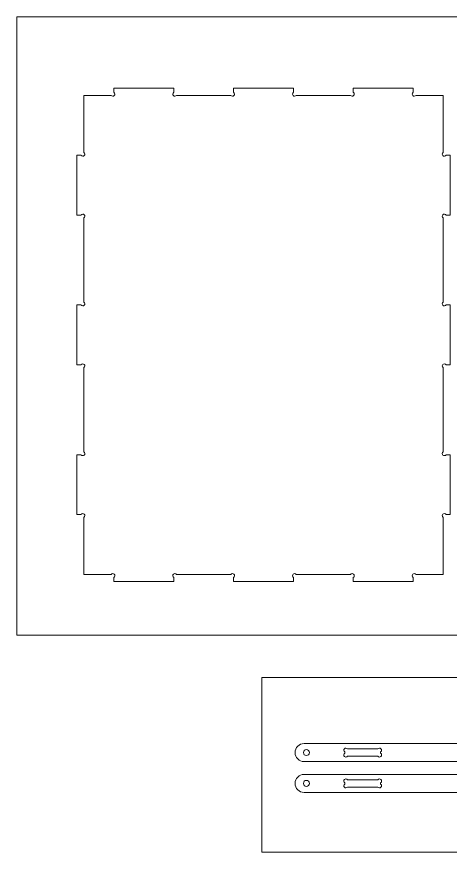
# Model space of a CAD drawing. Header units: centimetres. Extents: x -44 to 44, y -63 to 63.
# Drawn here: x -43.8 to -7.6, y -63.5 to 6.3 of the extents above; entities that cross this region are included whole.
import ezdxf

# ---------------------------------------------------------------- set-up
doc = ezdxf.new("R2010")
doc.units = ezdxf.units.CM
doc.header["$MEASUREMENT"] = 0
doc.layers.add('Layer 1', color=7, linetype='Continuous')

msp = doc.modelspace()

# ---------------------------------------------------------------- linework, layer by layer
at = {"layer": 'Layer 1', "color": 250, "lineweight": 20}
for points in [[(-43.815, -45.38234), (43.815, -45.38234), (43.815, 6.26432), (-43.815, 6.26432), (-43.815, -45.38234)], [(-23.33625, -63.49585), (23.33625, -63.49585), (23.33625, -48.89085), (-23.33625, -48.89085), (-23.33625, -63.49585)]]:
    msp.add_lwpolyline(points, close=True, dxfattribs=at)
at = {"layer": 'Layer 1', "color": 23, "lineweight": 20}
for points, knots in [([(-8.19377, -40.29976), (-8.19377, -40.29976), (-10.45766, -40.29976), (-10.45766, -40.29976), (-10.45766, -40.29976), (-10.48953, -40.25665), (-10.54072, -40.2287), (-10.59845, -40.2287), (-10.59845, -40.2287), (-10.69509, -40.2287), (-10.77345, -40.30705), (-10.77345, -40.4037), (-10.77345, -40.4037), (-10.77345, -40.46518), (-10.74174, -40.51925), (-10.69377, -40.55047), (-10.69377, -40.55047), (-10.69377, -40.55047), (-10.69377, -40.89976), (-10.69377, -40.89976), (-10.69377, -40.89976), (-10.69377, -40.89976), (-15.69377, -40.89976), (-15.69377, -40.89976), (-15.69377, -40.89976), (-15.69377, -40.89976), (-15.69377, -40.55047), (-15.69377, -40.55047), (-15.69377, -40.55047), (-15.64581, -40.51925), (-15.61409, -40.46518), (-15.61409, -40.4037), (-15.61409, -40.4037), (-15.61409, -40.30705), (-15.69245, -40.2287), (-15.7891, -40.2287), (-15.7891, -40.2287), (-15.84682, -40.2287), (-15.89801, -40.25665), (-15.92988, -40.29976), (-15.92988, -40.29976), (-15.92988, -40.29976), (-20.45766, -40.29976), (-20.45766, -40.29976), (-20.45766, -40.29976), (-20.48953, -40.25665), (-20.54072, -40.2287), (-20.59845, -40.2287), (-20.59845, -40.2287), (-20.69509, -40.2287), (-20.77345, -40.30705), (-20.77345, -40.4037), (-20.77345, -40.4037), (-20.77345, -40.46518), (-20.74174, -40.51925), (-20.69377, -40.55047), (-20.69377, -40.55047), (-20.69377, -40.55047), (-20.69377, -40.89976), (-20.69377, -40.89976), (-20.69377, -40.89976), (-20.69377, -40.89976), (-25.69377, -40.89976), (-25.69377, -40.89976), (-25.69377, -40.89976), (-25.69377, -40.89976), (-25.69377, -40.55047), (-25.69377, -40.55047), (-25.69377, -40.55047), (-25.64581, -40.51925), (-25.61409, -40.46518), (-25.61409, -40.4037), (-25.61409, -40.4037), (-25.61409, -40.30705), (-25.69245, -40.2287), (-25.7891, -40.2287), (-25.7891, -40.2287), (-25.84682, -40.2287), (-25.89801, -40.25665), (-25.92988, -40.29976), (-25.92988, -40.29976), (-25.92988, -40.29976), (-30.45766, -40.29976), (-30.45766, -40.29976), (-30.45766, -40.29976), (-30.48953, -40.25665), (-30.54072, -40.2287), (-30.59845, -40.2287), (-30.59845, -40.2287), (-30.69509, -40.2287), (-30.77345, -40.30705), (-30.77345, -40.4037), (-30.77345, -40.4037), (-30.77345, -40.46518), (-30.74174, -40.51925), (-30.69377, -40.55047), (-30.69377, -40.55047), (-30.69377, -40.55047), (-30.69377, -40.89976), (-30.69377, -40.89976), (-30.69377, -40.89976), (-30.69377, -40.89976), (-35.69377, -40.89976), (-35.69377, -40.89976), (-35.69377, -40.89976), (-35.69377, -40.89976), (-35.69377, -40.55047), (-35.69377, -40.55047), (-35.69377, -40.55047), (-35.64581, -40.51925), (-35.61409, -40.46518), (-35.61409, -40.4037), (-35.61409, -40.4037), (-35.61409, -40.30705), (-35.69245, -40.2287), (-35.7891, -40.2287), (-35.7891, -40.2287), (-35.84682, -40.2287), (-35.89801, -40.25665), (-35.92988, -40.29976), (-35.92988, -40.29976), (-35.92988, -40.29976), (-38.19377, -40.29976), (-38.19377, -40.29976), (-38.19377, -40.29976), (-38.19377, -40.29976), (-38.19377, -35.53587), (-38.19377, -35.53587), (-38.19377, -35.53587), (-38.15066, -35.504), (-38.12271, -35.45281), (-38.12271, -35.39508), (-38.12271, -35.39508), (-38.12271, -35.29844), (-38.20106, -35.22008), (-38.29771, -35.22008), (-38.29771, -35.22008), (-38.35919, -35.22008), (-38.41326, -35.2518), (-38.44448, -35.29976), (-38.44448, -35.29976), (-38.44448, -35.29976), (-38.79377, -35.29976), (-38.79377, -35.29976), (-38.79377, -35.29976), (-38.79377, -35.29976), (-38.79377, -30.29976), (-38.79377, -30.29976), (-38.79377, -30.29976), (-38.79377, -30.29976), (-38.44448, -30.29976), (-38.44448, -30.29976), (-38.44448, -30.29976), (-38.41326, -30.34772), (-38.35919, -30.37944), (-38.29771, -30.37944), (-38.29771, -30.37944), (-38.20106, -30.37944), (-38.12271, -30.30108), (-38.12271, -30.20444), (-38.12271, -30.20444), (-38.12271, -30.14671), (-38.15066, -30.09552), (-38.19377, -30.06365), (-38.19377, -30.06365), (-38.19377, -30.06365), (-38.19377, -23.03587), (-38.19377, -23.03587), (-38.19377, -23.03587), (-38.15066, -23.004), (-38.12271, -22.95281), (-38.12271, -22.89508), (-38.12271, -22.89508), (-38.12271, -22.79844), (-38.20106, -22.72008), (-38.29771, -22.72008), (-38.29771, -22.72008), (-38.35919, -22.72008), (-38.41326, -22.7518), (-38.44448, -22.79976), (-38.44448, -22.79976), (-38.44448, -22.79976), (-38.79377, -22.79976), (-38.79377, -22.79976), (-38.79377, -22.79976), (-38.79377, -22.79976), (-38.79377, -17.79976), (-38.79377, -17.79976), (-38.79377, -17.79976), (-38.79377, -17.79976), (-38.44448, -17.79976), (-38.44448, -17.79976), (-38.44448, -17.79976), (-38.41326, -17.84772), (-38.35919, -17.87944), (-38.29771, -17.87944), (-38.29771, -17.87944), (-38.20106, -17.87944), (-38.12271, -17.80108), (-38.12271, -17.70444), (-38.12271, -17.70444), (-38.12271, -17.64671), (-38.15066, -17.59552), (-38.19377, -17.56365), (-38.19377, -17.56365), (-38.19377, -17.56365), (-38.19377, -10.53587), (-38.19377, -10.53587), (-38.19377, -10.53587), (-38.15066, -10.504), (-38.12271, -10.45281), (-38.12271, -10.39508), (-38.12271, -10.39508), (-38.12271, -10.29844), (-38.20106, -10.22008), (-38.29771, -10.22008), (-38.29771, -10.22008), (-38.35919, -10.22008), (-38.41326, -10.2518), (-38.44448, -10.29976), (-38.44448, -10.29976), (-38.44448, -10.29976), (-38.79377, -10.29976), (-38.79377, -10.29976), (-38.79377, -10.29976), (-38.79377, -10.29976), (-38.79377, -5.29976), (-38.79377, -5.29976), (-38.79377, -5.29976), (-38.79377, -5.29976), (-38.44448, -5.29976), (-38.44448, -5.29976), (-38.44448, -5.29976), (-38.41326, -5.34772), (-38.35919, -5.37944), (-38.29771, -5.37944), (-38.29771, -5.37944), (-38.20106, -5.37944), (-38.12271, -5.30108), (-38.12271, -5.20444), (-38.12271, -5.20444), (-38.12271, -5.14671), (-38.15066, -5.09552), (-38.19377, -5.06365), (-38.19377, -5.06365), (-38.19377, -5.06365), (-38.19377, -0.29976), (-38.19377, -0.29976), (-38.19377, -0.29976), (-38.19377, -0.29976), (-35.92988, -0.29976), (-35.92988, -0.29976), (-35.92988, -0.29976), (-35.89801, -0.34287), (-35.84682, -0.37082), (-35.78909, -0.37082), (-35.78909, -0.37082), (-35.69245, -0.37082), (-35.61409, -0.29247), (-35.61409, -0.19582), (-35.61409, -0.19582), (-35.61409, -0.13434), (-35.64581, -0.08027), (-35.69377, -0.04905), (-35.69377, -0.04905), (-35.69377, -0.04905), (-35.69377, 0.30024), (-35.69377, 0.30024), (-35.69377, 0.30024), (-35.69377, 0.30024), (-30.69377, 0.30024), (-30.69377, 0.30024), (-30.69377, 0.30024), (-30.69377, 0.30024), (-30.69377, -0.04905), (-30.69377, -0.04905), (-30.69377, -0.04905), (-30.74173, -0.08027), (-30.77345, -0.13434), (-30.77345, -0.19582), (-30.77345, -0.19582), (-30.77345, -0.29247), (-30.69509, -0.37082), (-30.59845, -0.37082), (-30.59845, -0.37082), (-30.54072, -0.37082), (-30.48953, -0.34287), (-30.45766, -0.29976), (-30.45766, -0.29976), (-30.45766, -0.29976), (-25.92988, -0.29976), (-25.92988, -0.29976), (-25.92988, -0.29976), (-25.89801, -0.34287), (-25.84682, -0.37082), (-25.78909, -0.37082), (-25.78909, -0.37082), (-25.69245, -0.37082), (-25.61409, -0.29247), (-25.61409, -0.19582), (-25.61409, -0.19582), (-25.61409, -0.13434), (-25.64581, -0.08027), (-25.69377, -0.04905), (-25.69377, -0.04905), (-25.69377, -0.04905), (-25.69377, 0.30024), (-25.69377, 0.30024), (-25.69377, 0.30024), (-25.69377, 0.30024), (-20.69377, 0.30024), (-20.69377, 0.30024), (-20.69377, 0.30024), (-20.69377, 0.30024), (-20.69377, -0.04905), (-20.69377, -0.04905), (-20.69377, -0.04905), (-20.74173, -0.08027), (-20.77345, -0.13434), (-20.77345, -0.19582), (-20.77345, -0.19582), (-20.77345, -0.29247), (-20.69509, -0.37082), (-20.59845, -0.37082), (-20.59845, -0.37082), (-20.54072, -0.37082), (-20.48953, -0.34287), (-20.45766, -0.29976), (-20.45766, -0.29976), (-20.45766, -0.29976), (-15.92988, -0.29976), (-15.92988, -0.29976), (-15.92988, -0.29976), (-15.89801, -0.34287), (-15.84682, -0.37082), (-15.78909, -0.37082), (-15.78909, -0.37082), (-15.69245, -0.37082), (-15.61409, -0.29247), (-15.61409, -0.19582), (-15.61409, -0.19582), (-15.61409, -0.13434), (-15.64581, -0.08027), (-15.69377, -0.04905), (-15.69377, -0.04905), (-15.69377, -0.04905), (-15.69377, 0.30024), (-15.69377, 0.30024), (-15.69377, 0.30024), (-15.69377, 0.30024), (-10.69377, 0.30024), (-10.69377, 0.30024), (-10.69377, 0.30024), (-10.69377, 0.30024), (-10.69377, -0.04905), (-10.69377, -0.04905), (-10.69377, -0.04905), (-10.74173, -0.08027), (-10.77345, -0.13434), (-10.77345, -0.19582), (-10.77345, -0.19582), (-10.77345, -0.29247), (-10.69509, -0.37082), (-10.59845, -0.37082), (-10.59845, -0.37082), (-10.54072, -0.37082), (-10.48953, -0.34287), (-10.45766, -0.29976), (-10.45766, -0.29976), (-10.45766, -0.29976), (-8.19377, -0.29976), (-8.19377, -0.29976), (-8.19377, -0.29976), (-8.19377, -0.29976), (-8.19377, -5.06365), (-8.19377, -5.06365), (-8.19377, -5.06365), (-8.23688, -5.09552), (-8.26483, -5.14671), (-8.26483, -5.20444), (-8.26483, -5.20444), (-8.26483, -5.30108), (-8.18648, -5.37944), (-8.08983, -5.37944), (-8.08983, -5.37944), (-8.02835, -5.37944), (-7.97428, -5.34772), (-7.94306, -5.29976), (-7.94306, -5.29976), (-7.94306, -5.29976), (-7.59377, -5.29976), (-7.59377, -5.29976), (-7.59377, -5.29976), (-7.59377, -5.29976), (-7.59377, -10.29976), (-7.59377, -10.29976), (-7.59377, -10.29976), (-7.59377, -10.29976), (-7.94306, -10.29976), (-7.94306, -10.29976), (-7.94306, -10.29976), (-7.97428, -10.2518), (-8.02835, -10.22008), (-8.08983, -10.22008), (-8.08983, -10.22008), (-8.18648, -10.22008), (-8.26483, -10.29844), (-8.26483, -10.39508), (-8.26483, -10.39508), (-8.26483, -10.45281), (-8.23688, -10.504), (-8.19377, -10.53587), (-8.19377, -10.53587), (-8.19377, -10.53587), (-8.19377, -17.56365), (-8.19377, -17.56365), (-8.19377, -17.56365), (-8.23688, -17.59552), (-8.26483, -17.64671), (-8.26483, -17.70444), (-8.26483, -17.70444), (-8.26483, -17.80108), (-8.18648, -17.87944), (-8.08983, -17.87944), (-8.08983, -17.87944), (-8.02835, -17.87944), (-7.97428, -17.84772), (-7.94306, -17.79976), (-7.94306, -17.79976), (-7.94306, -17.79976), (-7.59377, -17.79976), (-7.59377, -17.79976), (-7.59377, -17.79976), (-7.59377, -17.79976), (-7.59377, -22.79976), (-7.59377, -22.79976), (-7.59377, -22.79976), (-7.59377, -22.79976), (-7.94306, -22.79976), (-7.94306, -22.79976), (-7.94306, -22.79976), (-7.97428, -22.7518), (-8.02835, -22.72008), (-8.08983, -22.72008), (-8.08983, -22.72008), (-8.18648, -22.72008), (-8.26483, -22.79844), (-8.26483, -22.89508), (-8.26483, -22.89508), (-8.26483, -22.95281), (-8.23688, -23.004), (-8.19377, -23.03587), (-8.19377, -23.03587), (-8.19377, -23.03587), (-8.19377, -30.06365), (-8.19377, -30.06365), (-8.19377, -30.06365), (-8.23688, -30.09552), (-8.26483, -30.14671), (-8.26483, -30.20444), (-8.26483, -30.20444), (-8.26483, -30.30108), (-8.18648, -30.37944), (-8.08983, -30.37944), (-8.08983, -30.37944), (-8.02835, -30.37944), (-7.97428, -30.34772), (-7.94306, -30.29976), (-7.94306, -30.29976), (-7.94306, -30.29976), (-7.59377, -30.29976), (-7.59377, -30.29976), (-7.59377, -30.29976), (-7.59377, -30.29976), (-7.59377, -35.29976), (-7.59377, -35.29976), (-7.59377, -35.29976), (-7.59377, -35.29976), (-7.94308, -35.29976), (-7.94308, -35.29976), (-7.94308, -35.29976), (-7.97429, -35.25181), (-8.02837, -35.22009), (-8.08983, -35.22009), (-8.08983, -35.22009), (-8.18649, -35.22009), (-8.26484, -35.29846), (-8.26484, -35.39509), (-8.26484, -35.39509), (-8.26484, -35.45282), (-8.23688, -35.50401), (-8.19377, -35.53588), (-8.19377, -35.53588), (-8.19377, -35.53588), (-8.19377, -40.29976), (-8.19377, -40.29976)], [0, 0, 0, 0, 0.008, 0.008, 0.008, 0.008, 0.016, 0.016, 0.016, 0.016, 0.024, 0.024, 0.024, 0.024, 0.032, 0.032, 0.032, 0.032, 0.04, 0.04, 0.04, 0.04, 0.048, 0.048, 0.048, 0.048, 0.056, 0.056, 0.056, 0.056, 0.064, 0.064, 0.064, 0.064, 0.072, 0.072, 0.072, 0.072, 0.08, 0.08, 0.08, 0.08, 0.088, 0.088, 0.088, 0.088, 0.096, 0.096, 0.096, 0.096, 0.104, 0.104, 0.104, 0.104, 0.112, 0.112, 0.112, 0.112, 0.12, 0.12, 0.12, 0.12, 0.128, 0.128, 0.128, 0.128, 0.136, 0.136, 0.136, 0.136, 0.144, 0.144, 0.144, 0.144, 0.152, 0.152, 0.152, 0.152, 0.16, 0.16, 0.16, 0.16, 0.168, 0.168, 0.168, 0.168, 0.176, 0.176, 0.176, 0.176, 0.184, 0.184, 0.184, 0.184, 0.192, 0.192, 0.192, 0.192, 0.2, 0.2, 0.2, 0.2, 0.208, 0.208, 0.208, 0.208, 0.216, 0.216, 0.216, 0.216, 0.224, 0.224, 0.224, 0.224, 0.232, 0.232, 0.232, 0.232, 0.24, 0.24, 0.24, 0.24, 0.248, 0.248, 0.248, 0.248, 0.256, 0.256, 0.256, 0.256, 0.264, 0.264, 0.264, 0.264, 0.272, 0.272, 0.272, 0.272, 0.28, 0.28, 0.28, 0.28, 0.288, 0.288, 0.288, 0.288, 0.296, 0.296, 0.296, 0.296, 0.304, 0.304, 0.304, 0.304, 0.312, 0.312, 0.312, 0.312, 0.32, 0.32, 0.32, 0.32, 0.328, 0.328, 0.328, 0.328, 0.336, 0.336, 0.336, 0.336, 0.344, 0.344, 0.344, 0.344, 0.352, 0.352, 0.352, 0.352, 0.36, 0.36, 0.36, 0.36, 0.368, 0.368, 0.368, 0.368, 0.376, 0.376, 0.376, 0.376, 0.384, 0.384, 0.384, 0.384, 0.392, 0.392, 0.392, 0.392, 0.4, 0.4, 0.4, 0.4, 0.408, 0.408, 0.408, 0.408, 0.416, 0.416, 0.416, 0.416, 0.424, 0.424, 0.424, 0.424, 0.432, 0.432, 0.432, 0.432, 0.44, 0.44, 0.44, 0.44, 0.448, 0.448, 0.448, 0.448, 0.456, 0.456, 0.456, 0.456, 0.464, 0.464, 0.464, 0.464, 0.472, 0.472, 0.472, 0.472, 0.48, 0.48, 0.48, 0.48, 0.488, 0.488, 0.488, 0.488, 0.496, 0.496, 0.496, 0.496, 0.504, 0.504, 0.504, 0.504, 0.512, 0.512, 0.512, 0.512, 0.52, 0.52, 0.52, 0.52, 0.528, 0.528, 0.528, 0.528, 0.536, 0.536, 0.536, 0.536, 0.544, 0.544, 0.544, 0.544, 0.552, 0.552, 0.552, 0.552, 0.56, 0.56, 0.56, 0.56, 0.568, 0.568, 0.568, 0.568, 0.576, 0.576, 0.576, 0.576, 0.584, 0.584, 0.584, 0.584, 0.592, 0.592, 0.592, 0.592, 0.6, 0.6, 0.6, 0.6, 0.608, 0.608, 0.608, 0.608, 0.616, 0.616, 0.616, 0.616, 0.624, 0.624, 0.624, 0.624, 0.632, 0.632, 0.632, 0.632, 0.64, 0.64, 0.64, 0.64, 0.648, 0.648, 0.648, 0.648, 0.656, 0.656, 0.656, 0.656, 0.664, 0.664, 0.664, 0.664, 0.672, 0.672, 0.672, 0.672, 0.68, 0.68, 0.68, 0.68, 0.688, 0.688, 0.688, 0.688, 0.696, 0.696, 0.696, 0.696, 0.704, 0.704, 0.704, 0.704, 0.712, 0.712, 0.712, 0.712, 0.72, 0.72, 0.72, 0.72, 0.728, 0.728, 0.728, 0.728, 0.736, 0.736, 0.736, 0.736, 0.744, 0.744, 0.744, 0.744, 0.752, 0.752, 0.752, 0.752, 0.76, 0.76, 0.76, 0.76, 0.768, 0.768, 0.768, 0.768, 0.776, 0.776, 0.776, 0.776, 0.784, 0.784, 0.784, 0.784, 0.792, 0.792, 0.792, 0.792, 0.8, 0.8, 0.8, 0.8, 0.808, 0.808, 0.808, 0.808, 0.816, 0.816, 0.816, 0.816, 0.824, 0.824, 0.824, 0.824, 0.832, 0.832, 0.832, 0.832, 0.84, 0.84, 0.84, 0.84, 0.848, 0.848, 0.848, 0.848, 0.856, 0.856, 0.856, 0.856, 0.864, 0.864, 0.864, 0.864, 0.872, 0.872, 0.872, 0.872, 0.88, 0.88, 0.88, 0.88, 0.888, 0.888, 0.888, 0.888, 0.896, 0.896, 0.896, 0.896, 0.904, 0.904, 0.904, 0.904, 0.912, 0.912, 0.912, 0.912, 0.92, 0.92, 0.92, 0.92, 0.928, 0.928, 0.928, 0.928, 0.936, 0.936, 0.936, 0.936, 0.944, 0.944, 0.944, 0.944, 0.952, 0.952, 0.952, 0.952, 0.96, 0.96, 0.96, 0.96, 0.968, 0.968, 0.968, 0.968, 0.976, 0.976, 0.976, 0.976, 0.984, 0.984, 0.984, 0.984, 1, 1, 1, 1]), ([(-19.81169, -55.9202), (-19.81169, -55.9202), (-2.31167, -55.9202), (-2.31167, -55.9202), (-2.31167, -55.9202), (-1.89917, -55.9202), (-1.56168, -55.58271), (-1.56168, -55.17021), (-1.56168, -55.17021), (-1.56168, -55.17021), (-1.56168, -55.17019), (-1.56168, -55.17019), (-1.56168, -55.17019), (-1.56168, -54.75769), (-1.89917, -54.4202), (-2.31167, -54.4202), (-2.31167, -54.4202), (-2.31167, -54.4202), (-19.81169, -54.4202), (-19.81169, -54.4202), (-19.81169, -54.4202), (-20.22419, -54.4202), (-20.56168, -54.75769), (-20.56168, -55.17019), (-20.56168, -55.17019), (-20.56168, -55.17019), (-20.56168, -55.17021), (-20.56168, -55.17021), (-20.56168, -55.17021), (-20.56168, -55.58271), (-20.22419, -55.9202), (-19.81169, -55.9202)], [0, 0, 0, 0, 0.11111111, 0.11111111, 0.11111111, 0.11111111, 0.22222222, 0.22222222, 0.22222222, 0.22222222, 0.33333333, 0.33333333, 0.33333333, 0.33333333, 0.44444444, 0.44444444, 0.44444444, 0.44444444, 0.55555556, 0.55555556, 0.55555556, 0.55555556, 0.66666667, 0.66666667, 0.66666667, 0.66666667, 0.77777778, 0.77777778, 0.77777778, 0.77777778, 1, 1, 1, 1]), ([(-19.61168, -54.9202), (-19.47361, -54.9202), (-19.36168, -55.03213), (-19.36168, -55.1702), (-19.36168, -55.1702), (-19.36168, -55.30827), (-19.47361, -55.4202), (-19.61168, -55.4202), (-19.61168, -55.4202), (-19.74975, -55.4202), (-19.86168, -55.30827), (-19.86168, -55.1702), (-19.86168, -55.1702), (-19.86168, -55.03213), (-19.74975, -54.9202), (-19.61168, -54.9202)], [0, 0, 0, 0, 0.2, 0.2, 0.2, 0.2, 0.4, 0.4, 0.4, 0.4, 0.6, 0.6, 0.6, 0.6, 1, 1, 1, 1]), ([(-16.17394, -55.47021), (-16.17394, -55.47021), (-13.64944, -55.47021), (-13.64944, -55.47021), (-13.64944, -55.47021), (-13.6177, -55.51459), (-13.56573, -55.54351), (-13.50701, -55.54351), (-13.50701, -55.54351), (-13.41037, -55.54351), (-13.33201, -55.46516), (-13.33201, -55.36851), (-13.33201, -55.36851), (-13.33201, -55.30703), (-13.36373, -55.25296), (-13.41169, -55.22174), (-13.41169, -55.22174), (-13.41169, -55.22174), (-13.41169, -55.1209), (-13.41169, -55.1209), (-13.41169, -55.1209), (-13.36373, -55.08968), (-13.33201, -55.03561), (-13.33201, -54.97413), (-13.33201, -54.97413), (-13.33201, -54.87748), (-13.41037, -54.79913), (-13.50701, -54.79913), (-13.50701, -54.79913), (-13.56474, -54.79913), (-13.61593, -54.82708), (-13.6478, -54.87019), (-13.6478, -54.87019), (-13.6478, -54.87019), (-16.17558, -54.87019), (-16.17558, -54.87019), (-16.17558, -54.87019), (-16.20745, -54.82708), (-16.25864, -54.79913), (-16.31637, -54.79913), (-16.31637, -54.79913), (-16.41301, -54.79913), (-16.49137, -54.87748), (-16.49137, -54.97413), (-16.49137, -54.97413), (-16.49137, -55.03561), (-16.45965, -55.08968), (-16.41169, -55.1209), (-16.41169, -55.1209), (-16.41169, -55.1209), (-16.41169, -55.22174), (-16.41169, -55.22174), (-16.41169, -55.22174), (-16.45965, -55.25296), (-16.49137, -55.30703), (-16.49137, -55.36851), (-16.49137, -55.36851), (-16.49137, -55.46516), (-16.41301, -55.54351), (-16.31637, -55.54351), (-16.31637, -55.54351), (-16.25765, -55.54351), (-16.20568, -55.51459), (-16.17394, -55.47021)], [0, 0, 0, 0, 0.05882353, 0.05882353, 0.05882353, 0.05882353, 0.11764706, 0.11764706, 0.11764706, 0.11764706, 0.17647059, 0.17647059, 0.17647059, 0.17647059, 0.23529412, 0.23529412, 0.23529412, 0.23529412, 0.29411765, 0.29411765, 0.29411765, 0.29411765, 0.35294118, 0.35294118, 0.35294118, 0.35294118, 0.41176471, 0.41176471, 0.41176471, 0.41176471, 0.47058824, 0.47058824, 0.47058824, 0.47058824, 0.52941176, 0.52941176, 0.52941176, 0.52941176, 0.58823529, 0.58823529, 0.58823529, 0.58823529, 0.64705882, 0.64705882, 0.64705882, 0.64705882, 0.70588235, 0.70588235, 0.70588235, 0.70588235, 0.76470588, 0.76470588, 0.76470588, 0.76470588, 0.82352941, 0.82352941, 0.82352941, 0.82352941, 0.88235294, 0.88235294, 0.88235294, 0.88235294, 1, 1, 1, 1]), ([(-19.81169, -58.4955), (-19.81169, -58.4955), (-2.31167, -58.4955), (-2.31167, -58.4955), (-2.31167, -58.4955), (-1.89917, -58.4955), (-1.56168, -58.15801), (-1.56168, -57.74551), (-1.56168, -57.74551), (-1.56168, -57.74551), (-1.56168, -57.74549), (-1.56168, -57.74549), (-1.56168, -57.74549), (-1.56168, -57.33299), (-1.89917, -56.9955), (-2.31167, -56.9955), (-2.31167, -56.9955), (-2.31167, -56.9955), (-19.81169, -56.9955), (-19.81169, -56.9955), (-19.81169, -56.9955), (-20.22419, -56.9955), (-20.56168, -57.33299), (-20.56168, -57.74549), (-20.56168, -57.74549), (-20.56168, -57.74549), (-20.56168, -57.74551), (-20.56168, -57.74551), (-20.56168, -57.74551), (-20.56168, -58.15801), (-20.22419, -58.4955), (-19.81169, -58.4955)], [0, 0, 0, 0, 0.11111111, 0.11111111, 0.11111111, 0.11111111, 0.22222222, 0.22222222, 0.22222222, 0.22222222, 0.33333333, 0.33333333, 0.33333333, 0.33333333, 0.44444444, 0.44444444, 0.44444444, 0.44444444, 0.55555556, 0.55555556, 0.55555556, 0.55555556, 0.66666667, 0.66666667, 0.66666667, 0.66666667, 0.77777778, 0.77777778, 0.77777778, 0.77777778, 1, 1, 1, 1]), ([(-19.61168, -57.4955), (-19.47361, -57.4955), (-19.36168, -57.60743), (-19.36168, -57.7455), (-19.36168, -57.7455), (-19.36168, -57.88357), (-19.47361, -57.9955), (-19.61168, -57.9955), (-19.61168, -57.9955), (-19.74975, -57.9955), (-19.86168, -57.88357), (-19.86168, -57.7455), (-19.86168, -57.7455), (-19.86168, -57.60743), (-19.74975, -57.4955), (-19.61168, -57.4955)], [0, 0, 0, 0, 0.2, 0.2, 0.2, 0.2, 0.4, 0.4, 0.4, 0.4, 0.6, 0.6, 0.6, 0.6, 1, 1, 1, 1]), ([(-16.17394, -58.04551), (-16.17394, -58.04551), (-13.64944, -58.04551), (-13.64944, -58.04551), (-13.64944, -58.04551), (-13.6177, -58.08989), (-13.56573, -58.11881), (-13.50701, -58.11881), (-13.50701, -58.11881), (-13.41037, -58.11881), (-13.33201, -58.04046), (-13.33201, -57.94381), (-13.33201, -57.94381), (-13.33201, -57.88233), (-13.36373, -57.82826), (-13.41169, -57.79704), (-13.41169, -57.79704), (-13.41169, -57.79704), (-13.41169, -57.6962), (-13.41169, -57.6962), (-13.41169, -57.6962), (-13.36373, -57.66498), (-13.33201, -57.61091), (-13.33201, -57.54943), (-13.33201, -57.54943), (-13.33201, -57.45278), (-13.41037, -57.37443), (-13.50701, -57.37443), (-13.50701, -57.37443), (-13.56474, -57.37443), (-13.61593, -57.40238), (-13.6478, -57.44549), (-13.6478, -57.44549), (-13.6478, -57.44549), (-16.17558, -57.44549), (-16.17558, -57.44549), (-16.17558, -57.44549), (-16.20745, -57.40238), (-16.25864, -57.37443), (-16.31637, -57.37443), (-16.31637, -57.37443), (-16.41301, -57.37443), (-16.49137, -57.45278), (-16.49137, -57.54943), (-16.49137, -57.54943), (-16.49137, -57.61091), (-16.45965, -57.66498), (-16.41169, -57.6962), (-16.41169, -57.6962), (-16.41169, -57.6962), (-16.41169, -57.79704), (-16.41169, -57.79704), (-16.41169, -57.79704), (-16.45965, -57.82826), (-16.49137, -57.88233), (-16.49137, -57.94381), (-16.49137, -57.94381), (-16.49137, -58.04046), (-16.41301, -58.11881), (-16.31637, -58.11881), (-16.31637, -58.11881), (-16.25765, -58.11881), (-16.20568, -58.08989), (-16.17394, -58.04551)], [0, 0, 0, 0, 0.05882353, 0.05882353, 0.05882353, 0.05882353, 0.11764706, 0.11764706, 0.11764706, 0.11764706, 0.17647059, 0.17647059, 0.17647059, 0.17647059, 0.23529412, 0.23529412, 0.23529412, 0.23529412, 0.29411765, 0.29411765, 0.29411765, 0.29411765, 0.35294118, 0.35294118, 0.35294118, 0.35294118, 0.41176471, 0.41176471, 0.41176471, 0.41176471, 0.47058824, 0.47058824, 0.47058824, 0.47058824, 0.52941176, 0.52941176, 0.52941176, 0.52941176, 0.58823529, 0.58823529, 0.58823529, 0.58823529, 0.64705882, 0.64705882, 0.64705882, 0.64705882, 0.70588235, 0.70588235, 0.70588235, 0.70588235, 0.76470588, 0.76470588, 0.76470588, 0.76470588, 0.82352941, 0.82352941, 0.82352941, 0.82352941, 0.88235294, 0.88235294, 0.88235294, 0.88235294, 1, 1, 1, 1])]:
    msp.add_open_spline(points, degree=3, knots=knots, dxfattribs=at)

doc.saveas('drawing.dxf')
